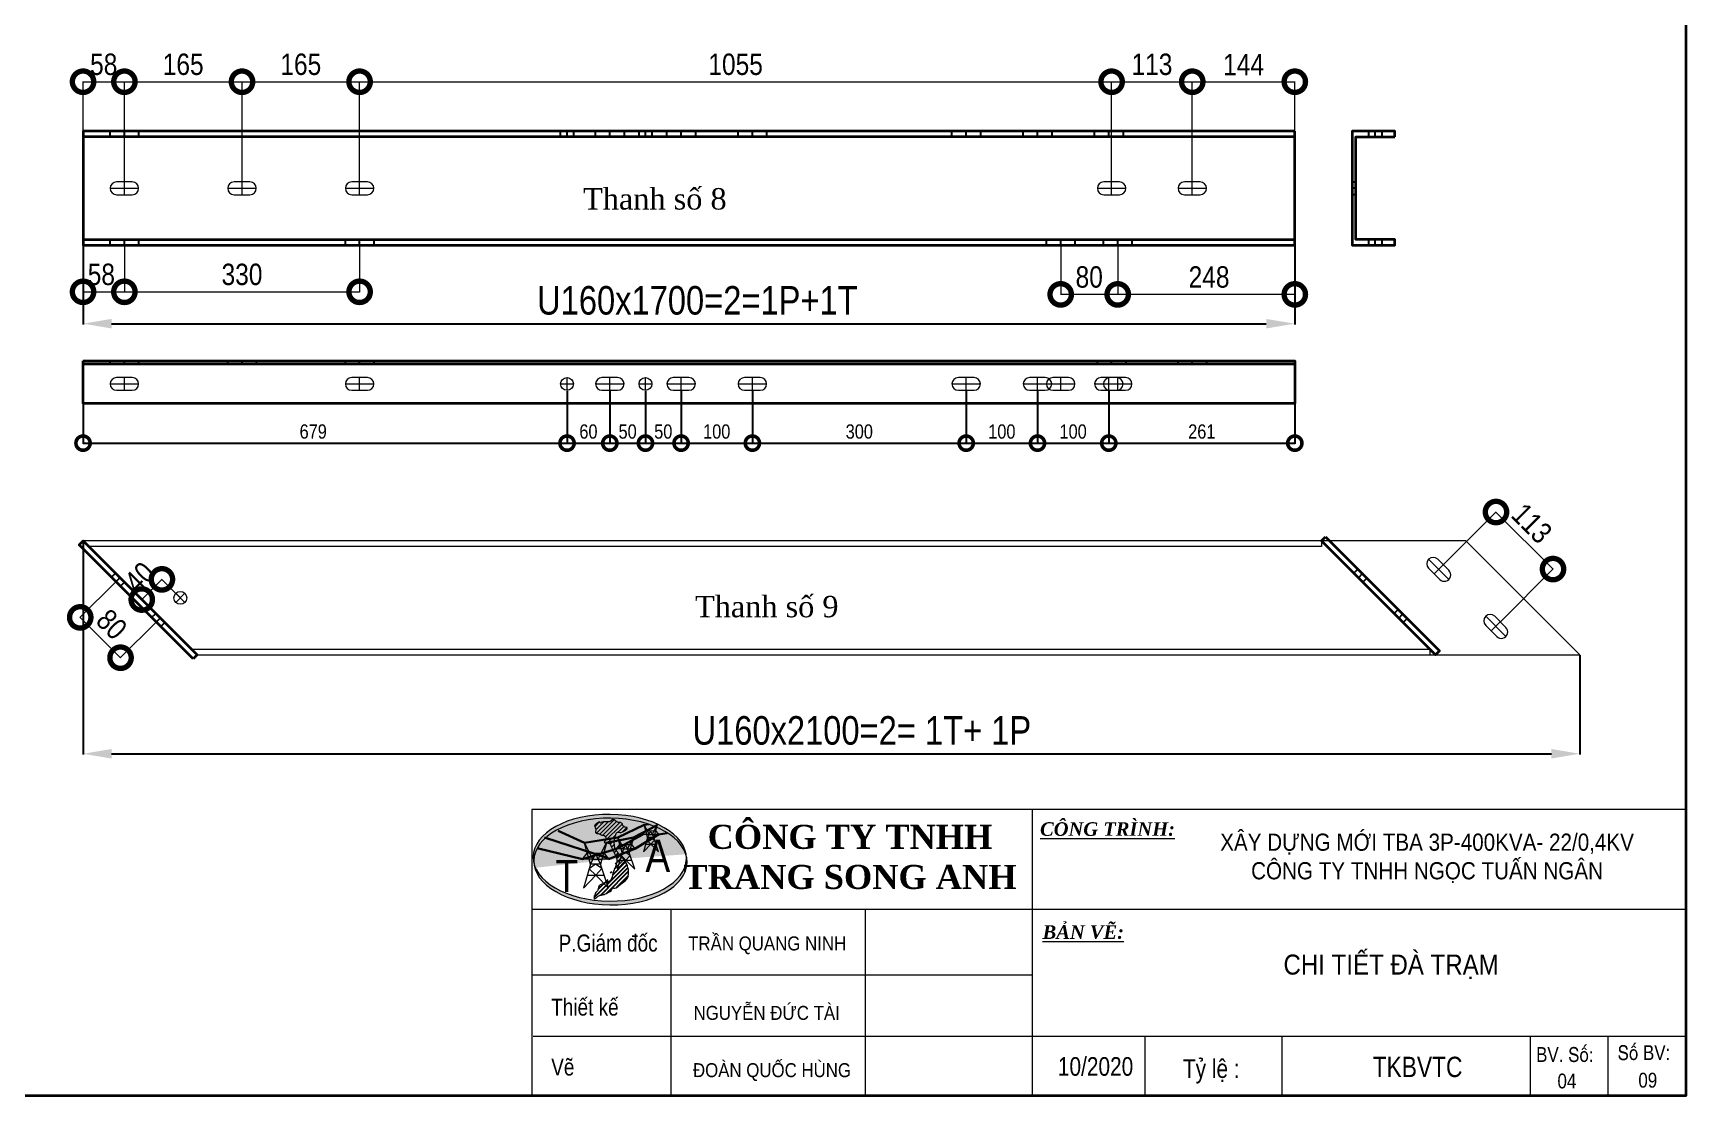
# Model space of a CAD drawing. Header units: millimetres. Extents: x -23083795 to 376618, y 113268 to 3804440.
# Drawn here: x 254647 to 266705, y 113268 to 121019 of the extents above; entities that cross this region are included whole.
import ezdxf
from ezdxf.enums import TextEntityAlignment as Align

# ---------------------------------------------------------------- set-up
doc = ezdxf.new("R2010")
doc.units = ezdxf.units.MM
doc.header["$LTSCALE"] = 6
for name, color, linetype, lineweight in [('Duongcoban', 4, 'Continuous', 30), ('HTDLXDM', 220, 'Continuous', 30), ('Khung', 7, 'Continuous', 20), ('Khung ten', 7, 'Continuous', 20), ('LAYER1', 7, 'Continuous', 35), ('netlonkhungten', 32, 'Continuous', 35), ('Text', 7, 'Continuous', 13)]:
    doc.layers.add(name, color=color, linetype=linetype, lineweight=lineweight)
doc.styles.add('ktenBCKT_6o$0$VN', font='arial.ttf')
doc.styles.get("Standard").update_dxf_attribs({"font": 'VHELVCN_1.TTF', "height": 60})
doc.styles.add('Time new romen', font='times.ttf')
doc.styles.add('VN', font='VHELVEN_0.TTF')
doc.styles.add('Vni-helvecondense', font='VHELVCN_1.TTF')
doc.styles.add('VNI-Time', font='VTIMESN_1.TTF', dxfattribs={"width": 0.9})
pattern_1 = [(45, (-324128.097, 53583.68), (-15.03910434, 15.03910434), [])]

# ---------------------------------------------------------------- blocks, each defined once
blk = doc.blocks.new('lo fi 18- 8ly- mau xanh- HCD')
at = {"layer": 'LAYER1', "color": 1, "linetype": 'Continuous', "lineweight": 25, "ltscale": 5}
blk.add_line((0, 0), (0, 8), dxfattribs=at)
at = {"layer": 'LAYER1', "color": 3, "linetype": 'Continuous', "lineweight": 25, "ltscale": 5}
blk.add_lwpolyline([(-9, 8), (9, 8), (9, 0), (-9, 0)], close=True, dxfattribs=at)
blk = doc.blocks.new('Ovan 18x40')
at = {"layer": 'LAYER1', "color": 1, "linetype": 'Continuous', "lineweight": 9}
for p, q in [((-20, 0), (20, 0)), ((0, -9), (0, 9))]:
    blk.add_line(p, q, dxfattribs=at)
at = {"layer": 'LAYER1', "color": 7, "linetype": 'Continuous', "lineweight": 20}
blk.add_lwpolyline([(11, 9), (-11, 9, 1), (-11, -9), (11, -9, 1)], format="xyb", close=True, dxfattribs=at)
blk = doc.blocks.new('lo fi 18- HCB')
at = {"layer": 'LAYER1', "color": 1, "linetype": 'Continuous', "lineweight": 20}
for p, q in [((-9, 0), (9, 0)), ((0, -9), (0, 9))]:
    blk.add_line(p, q, dxfattribs=at)
at = {"layer": 'LAYER1', "color": 7, "linetype": 'Continuous', "lineweight": 20, "ltscale": 5}
blk.add_circle((0, 0), 9, dxfattribs=at)
blk = doc.blocks.new('lo fi 18- 8ly- HCD')
at = {"layer": 'LAYER1', "color": 1, "linetype": 'Continuous', "lineweight": 25, "ltscale": 5}
blk.add_line((0, 0), (0, 8), dxfattribs=at)
at = {"layer": 'LAYER1', "color": 7, "linetype": 'Continuous', "lineweight": 25, "ltscale": 5}
blk.add_lwpolyline([(-9, 8), (9, 8), (9, 0), (-9, 0)], close=True, dxfattribs=at)
blk = doc.blocks.new('lo fi 18- 5ly- HCD')
at = {"layer": 'LAYER1', "color": 1, "linetype": 'Continuous', "lineweight": 25, "ltscale": 5}
blk.add_line((0, 0), (0, 5), dxfattribs=at)
at = {"layer": 'LAYER1', "color": 7, "linetype": 'Continuous', "lineweight": 25, "ltscale": 5}
blk.add_lwpolyline([(-9, 5), (9, 5), (9, 0), (-9, 0)], close=True, dxfattribs=at)
blk = doc.blocks.new('ovan 18x40- 8ly mau xanh- HCD')
at = {"layer": 'LAYER1', "color": 1, "linetype": 'Continuous', "lineweight": 25, "ltscale": 5}
blk.add_line((0, 0), (0, 8), dxfattribs=at)
at = {"layer": 'LAYER1', "color": 3, "linetype": 'Continuous', "lineweight": 25, "ltscale": 5}
blk.add_lwpolyline([(-20, 8), (20, 8), (20, 0), (-20, 0)], close=True, dxfattribs=at)
blk = doc.blocks.new('ovan 18x40- 8ly- HCD')
at = {"layer": 'LAYER1', "color": 1, "linetype": 'Continuous', "lineweight": 25, "ltscale": 5}
blk.add_line((0, 0), (0, 8), dxfattribs=at)
at = {"layer": 'LAYER1', "color": 7, "linetype": 'Continuous', "lineweight": 25, "ltscale": 5}
blk.add_lwpolyline([(-20, 8), (20, 8), (20, 0), (-20, 0)], close=True, dxfattribs=at)
blk = doc.blocks.new('ovan 18x40- 5ly- HCD')
at = {"layer": 'LAYER1', "color": 1, "linetype": 'Continuous', "lineweight": 25, "ltscale": 5}
blk.add_line((0, 0), (0, 5), dxfattribs=at)
at = {"layer": 'LAYER1', "color": 7, "linetype": 'Continuous', "lineweight": 25, "ltscale": 5}
blk.add_lwpolyline([(-20, 5), (20, 5), (20, 0), (-20, 0)], close=True, dxfattribs=at)
blk = doc.blocks.new('ovan 18x40- 8ly mau xanh- HCB')
at = {"layer": 'LAYER1', "color": 1, "linetype": 'Continuous', "lineweight": 9}
for p, q in [((-20, 0), (20, 0)), ((0, -9), (0, 9))]:
    blk.add_line(p, q, dxfattribs=at)
at = {"layer": 'LAYER1', "color": 3, "linetype": 'Continuous', "lineweight": 20}
blk.add_lwpolyline([(11, 9), (-11, 9, 1), (-11, -9), (11, -9, 1)], format="xyb", close=True, dxfattribs=at)
blk = doc.blocks.new('_DotSmall')
at = {"color": 0, "linetype": 'ByBlock', "const_width": 0.5}
blk.add_lwpolyline([(-0.0625, 0, 1), (0.0625, 0, 1)], format="xyb", close=True, dxfattribs=at)
blk = doc.blocks.new('COTLOGO')
at = {"layer": 'Khung'}
for p, q in [((31209, 146956.8), (31216.6, 146966)), ((31212.1, 146981.8), (31220.3, 146966)), ((31216.6, 146966), (31212.1, 146981.8)), ((31220.3, 146966), (31216.6, 146966)), ((31219.3, 146956.8), (31216.6, 146966)), ((31220.3, 146966), (31238.6, 146966.4)), ((31220.3, 146966), (31225, 146956.8)), ((31229.3, 146966.2), (31221.5, 146949)), ((31237.1, 146949), (31229.3, 146966.2)), ((31233.6, 146956.8), (31238.4, 146966.1)), ((31238.4, 146966.1), (31246.5, 146981.8)), ((31238.6, 146966.4), (31242.1, 146966.5)), ((31242.1, 146966.5), (31239.3, 146956.8)), ((31246.5, 146981.8), (31242.1, 146966.5)), ((31246.5, 146981.8), (31242.1, 146966.5)), ((31242.1, 146966.5), (31249.6, 146956.8)), ((31219.3, 146956.8), (31209, 146956.8)), ((31221.5, 146949), (31210.6, 146911.5)), ((31225, 146956.8), (31219.3, 146956.8)), ((31221.5, 146949), (31219.3, 146956.8)), ((31229.3, 146949), (31219.3, 146941.7)), ((31219.3, 146941.7), (31229.7, 146931.8)), ((31237.1, 146949), (31221.5, 146949)), ((31225, 146956.8), (31233.6, 146956.8)), ((31239.4, 146942.1), (31229.3, 146949)), ((31229.7, 146931.8), (31239.4, 146942.1)), ((31233.6, 146956.8), (31239.3, 146956.8)), ((31239.3, 146956.8), (31237.1, 146949)), ((31249.6, 146911.5), (31237.1, 146949)), ((31249.6, 146956.8), (31239.3, 146956.8)), ((31210.6, 146911.5), (31229.7, 146931.8)), ((31216.5, 146931.8), (31242.8, 146931.8)), ((31229.7, 146931.8), (31249.6, 146911.5))]:
    blk.add_line(p, q, dxfattribs=at)
blk.add_lwpolyline([(31237.1, 146949), (31229.3, 146966.2), (31221.5, 146949)], dxfattribs=at)

msp = doc.modelspace()

# ---------------------------------------------------------------- hatches: boundary and pattern name
h = msp.add_hatch()
h.set_pattern_fill('ANSI31', color=256, scale=170.148043, style=0)
h.set_pattern_definition(pattern_1)
edge = h.paths.add_edge_path()
edge.add_spline(control_points=[(258898.8379, 115016.30778), (258899.57757, 115014.52656), (258908.75074, 114990.18907), (258901.4982, 114943.02426), (258870.50845, 114894.16735), (258871.89296, 114841.81949), (258830.61004, 114823.10141), (258802.40345, 114815.23474), (258768.6229, 114801.1974), (258773.89913, 114765.503), (258747.83803, 114751.71375), (258746.16761, 114734.39791), (258738.97591, 114727.92865), (258742.04735, 114718.7449), (258736.26482, 114702.15881), (258755.31694, 114712.46825), (258764.97903, 114721.72627), (258779.959, 114732.17571), (258793.74983, 114732.67852), (258806.67973, 114736.4122), (258822.53713, 114739.84348), (258841.10281, 114755.15296), (258872.05306, 114757.87724), (258869.06906, 114786.69739), (258892.25899, 114780.14016), (258917.31254, 114795.12356), (258947.20014, 114824.76735), (258993.46261, 114854.31217), (258993.06006, 114917.92892), (258976.71692, 114964.19598), (258953.12494, 115000.2135), (258935.53267, 115017.19403), (258926.26317, 115027.00934)], knot_values=[325.2065401229, 325.2065401229, 325.2065401229, 325.2065401229, 329.3844731738, 381.6250710517, 416.9810768634, 456.3326094966, 477.659535536, 506.1850717693, 524.358493758, 546.7861121352, 569.0085848396, 577.6012925026, 582.5990451646, 587.2551023114, 598.191610277, 604.0603111456, 621.9080645466, 633.0664320861, 640.7890581099, 651.1470585155, 662.1706276019, 674.9075483351, 703.4941224785, 712.4215163118, 718.2547650629, 745.3790726193, 772.3795870547, 810.7015532213, 854.8148979211, 894.0482779137, 917.4558884682, 946.5418220516, 946.5418220516, 946.5418220516, 946.5418220516], degree=3, periodic=0)
edge.add_line((258965.0781, 114981.38163), (258907.91222, 114920.81306))
edge.add_line((258907.91222, 114920.81306), (258935.94775, 115016.93488))
edge.add_spline(control_points=[(258898.8379, 115016.30778), (258899.57757, 115014.52656), (258908.75074, 114990.18907), (258901.4982, 114943.02426), (258870.50845, 114894.16735), (258871.89296, 114841.81949), (258830.61004, 114823.10141), (258802.40345, 114815.23474), (258768.6229, 114801.1974), (258773.89913, 114765.503), (258747.83803, 114751.71375), (258746.16761, 114734.39791), (258738.97591, 114727.92865), (258742.04735, 114718.7449), (258736.26482, 114702.15881), (258755.31694, 114712.46825), (258764.97903, 114721.72627), (258779.959, 114732.17571), (258793.74983, 114732.67852), (258806.67973, 114736.4122), (258822.53713, 114739.84348), (258841.10281, 114755.15296), (258872.05306, 114757.87724), (258869.06906, 114786.69739), (258892.25899, 114780.14016), (258917.31254, 114795.12356), (258947.20014, 114824.76735), (258993.46261, 114854.31217), (258993.06006, 114917.92892), (258976.71692, 114964.19598), (258953.12494, 115000.2135), (258935.53267, 115017.19403), (258926.26317, 115027.00934)], knot_values=[325.2065401229, 325.2065401229, 325.2065401229, 325.2065401229, 329.3844731738, 381.6250710517, 416.9810768634, 456.3326094966, 477.659535536, 506.1850717693, 524.358493758, 546.7861121352, 569.0085848396, 577.6012925026, 582.5990451646, 587.2551023114, 598.191610277, 604.0603111456, 621.9080645466, 633.0664320861, 640.7890581099, 651.1470585155, 662.1706276019, 674.9075483351, 703.4941224785, 712.4215163118, 718.2547650629, 745.3790726193, 772.3795870547, 810.7015532213, 854.8148979211, 894.0482779137, 917.4558884682, 946.5418220516, 946.5418220516, 946.5418220516, 946.5418220516], degree=3, periodic=0)
edge.add_line((258926.26317, 115027.00934), (258898.8379, 115016.30778))
edge.add_spline(control_points=[(258898.8379, 115016.30778), (258899.57757, 115014.52656), (258908.75074, 114990.18907), (258901.4982, 114943.02426), (258870.50845, 114894.16735), (258871.89296, 114841.81949), (258830.61004, 114823.10141), (258802.40345, 114815.23474), (258768.6229, 114801.1974), (258773.89913, 114765.503), (258747.83803, 114751.71375), (258746.16761, 114734.39791), (258738.97591, 114727.92865), (258742.04735, 114718.7449), (258736.26482, 114702.15881), (258755.31694, 114712.46825), (258764.97903, 114721.72627), (258779.959, 114732.17571), (258793.74983, 114732.67852), (258806.67973, 114736.4122), (258822.53713, 114739.84348), (258841.10281, 114755.15296), (258872.05306, 114757.87724), (258869.06906, 114786.69739), (258892.25899, 114780.14016), (258917.31254, 114795.12356), (258947.20014, 114824.76735), (258993.46261, 114854.31217), (258993.06006, 114917.92892), (258976.71692, 114964.19598), (258953.12494, 115000.2135), (258935.53267, 115017.19403), (258926.26317, 115027.00934)], knot_values=[325.2065401229, 325.2065401229, 325.2065401229, 325.2065401229, 329.3844731738, 381.6250710517, 416.9810768634, 456.3326094966, 477.659535536, 506.1850717693, 524.358493758, 546.7861121352, 569.0085848396, 577.6012925026, 582.5990451646, 587.2551023114, 598.191610277, 604.0603111456, 621.9080645466, 633.0664320861, 640.7890581099, 651.1470585155, 662.1706276019, 674.9075483351, 703.4941224785, 712.4215163118, 718.2547650629, 745.3790726193, 772.3795870547, 810.7015532213, 854.8148979211, 894.0482779137, 917.4558884682, 946.5418220516, 946.5418220516, 946.5418220516, 946.5418220516], degree=3, periodic=0)
edge.add_line((258830.90412, 114824.11273), (258844.91762, 114782.07223))
edge.add_line((258844.91762, 114782.07223), (258810.48553, 114817.23371))
at = {"layer": 'Duongcoban'}
h = msp.add_hatch(color=2, dxfattribs=at)
edge = h.paths.add_edge_path()
edge.add_ellipse((258853.80174, 115004.91117), major_axis=(-559.21417, 6.06992), ratio=0.5655754413, start_angle=183.233374708, end_angle=368.269123217)
edge.add_line((258298.22928, 114985.01102), (258299.24589, 114985.36215))
edge.add_ellipse((258858.4253, 114977.20877), major_axis=(-559.21417, 6.06992), ratio=0.5655754413, start_angle=235.144016234, end_angle=359.622540799, ccw=False)
edge.add_line((259180.84203, 115233.27449), (259198.85787, 115242.70227))
edge.add_line((259198.85787, 115242.70227), (259200.59501, 115246.062))
edge.add_line((259200.59501, 115246.062), (259195.21601, 115227.23552))
edge.add_ellipse((258858.4253, 114977.20877), major_axis=(-559.21417, 6.06992), ratio=0.5655754413, start_angle=188.269123217, end_angle=233.320823776, ccw=False)
at = {"layer": 'Khung ten'}
h = msp.add_hatch(color=256, dxfattribs=at)
edge = h.paths.add_edge_path()
edge.add_ellipse((258853.80174, 115004.91117), major_axis=(-559.21417, 6.06992), ratio=0.5655754413, start_angle=-176.766625292, end_angle=8.269123217)
edge.add_ellipse((258858.4253, 114977.20877), major_axis=(-559.21417, 6.06992), ratio=0.5655754413, start_angle=-171.730876783, end_angle=3.233374708, ccw=False)
h = msp.add_hatch(color=256, dxfattribs=at)
edge = h.paths.add_edge_path()
edge.add_ellipse((258858.4253, 114977.20877), major_axis=(-559.21417, 6.06992), ratio=0.5655754413, start_angle=188.269123217, end_angle=359.622540799, ccw=False)
edge.add_ellipse((258853.80174, 115004.91117), major_axis=(-559.21417, 6.06992), ratio=0.5655754413, start_angle=183.233374708, end_angle=368.269123217)
edge.add_line((258298.22928, 114985.01102), (258299.24589, 114985.36215))
h = msp.add_hatch(color=256, dxfattribs=at)
edge = h.paths.add_edge_path()
edge.add_ellipse((258853.80174, 115004.91117), major_axis=(-559.21417, 6.06992), ratio=0.5655754413, start_angle=-176.766625292, end_angle=8.269123217)
edge.add_ellipse((258858.4253, 114977.20877), major_axis=(-559.21417, 6.06992), ratio=0.5655754413, start_angle=-171.730876783, end_angle=3.233374708, ccw=False)
at = {"layer": 'Text'}
h = msp.add_hatch(color=256, dxfattribs=at)
h.set_gradient(color1=(0, 0, 255), one_color=1, tint=1)
edge = h.paths.add_edge_path()
edge.add_ellipse((258853.80174, 115004.91117), major_axis=(-559.21417, 6.06992), ratio=0.5655754413, start_angle=183.233374708, end_angle=368.269123217)
edge.add_line((258298.22928, 114985.01102), (258299.24589, 114985.36215))
edge.add_ellipse((258858.4253, 114977.20877), major_axis=(-559.21417, 6.06992), ratio=0.5655754413, start_angle=235.144016234, end_angle=359.622540799, ccw=False)
edge.add_line((259180.84203, 115233.27449), (259198.85787, 115242.70227))
edge.add_line((259198.85787, 115242.70227), (259200.59501, 115246.062))
edge.add_line((259200.59501, 115246.062), (259195.21601, 115227.23552))
edge.add_ellipse((258858.4253, 114977.20877), major_axis=(-559.21417, 6.06992), ratio=0.5655754413, start_angle=188.269123217, end_angle=233.320823776, ccw=False)
edge = h.paths.add_edge_path()
edge.add_ellipse((258858.4253, 114977.20877), major_axis=(-559.21417, 6.06992), ratio=0.5655754413, start_angle=3.233374709, end_angle=188.269123217)
edge.add_ellipse((258853.80174, 115004.91117), major_axis=(-559.21417, 6.06992), ratio=0.5655754413, start_angle=8.269123217, end_angle=183.233374708, ccw=False)
h = msp.add_hatch(dxfattribs=at)
h.set_pattern_fill('ANSI31', color=256, scale=170.148043, style=0)
h.set_pattern_definition(pattern_1)
edge = h.paths.add_edge_path()
edge.add_spline(control_points=[(258815.10947, 115266.16499), (258820.00038, 115266.64905), (258836.54918, 115268.2869), (258861.36538, 115265.40044), (258875.69904, 115293.07246), (258895.18433, 115273.12144), (258913.91598, 115260.16829), (258943.23794, 115266.09662), (258947.36566, 115237.86524), (258962.81379, 115227.09488), (259000.89669, 115225.57274), (258942.63872, 115179.78248), (258903.98471, 115196.99556), (258888.52262, 115143.27587), (258880.91133, 115098.12264), (258903.57752, 115053.34643), (258925.69837, 115026.35807), (258951.83541, 115002.1822), (258976.71692, 114964.19598), (258993.06006, 114917.92892), (258993.46261, 114854.31217), (258947.20014, 114824.76735), (258917.31254, 114795.12356), (258892.25899, 114780.14016), (258869.06906, 114786.69739), (258872.05306, 114757.87724), (258841.10281, 114755.15296), (258822.53713, 114739.84348), (258806.67973, 114736.4122), (258793.74983, 114732.67852), (258779.959, 114732.17571), (258764.97903, 114721.72627), (258755.31694, 114712.46825), (258736.26482, 114702.15881), (258742.04735, 114718.7449), (258738.97591, 114727.92865), (258746.16761, 114734.39791), (258747.83803, 114751.71375), (258773.89913, 114765.503), (258768.6229, 114801.1974), (258802.40345, 114815.23474), (258830.61004, 114823.10141), (258871.89296, 114841.81949), (258870.50845, 114894.16735), (258901.4982, 114943.02426), (258910.92026, 115004.29791), (258879.2463, 115048.52605), (258866.3683, 115082.09657), (258854.8424, 115118.34902), (258800.81272, 115109.10521), (258826.31383, 115134.41604), (258826.10038, 115152.94764), (258816.52544, 115169.07117), (258796.41663, 115168.36808), (258780.35988, 115181.40626), (258742.42885, 115182.4428), (258759.73612, 115213.69275), (258735.66469, 115234.14641), (258752.54236, 115252.70644), (258764.63801, 115256.87126), (258771.16308, 115266.162), (258782.55953, 115268.06066), (258785.13073, 115254.74892), (258792.05429, 115264.58917), (258802.08022, 115265.90349), (258810.4553, 115266.07158), (258815.10947, 115266.16499)], knot_values=[0, 0, 0, 0, 10.7735665845, 36.4532534733, 45.4679442593, 66.3045279719, 75.3944756711, 97.7216199934, 113.4382851597, 125.6911224312, 137.561709047, 178.2417659291, 199.701129756, 215.4548631019, 279.0507724077, 301.4044117601, 320.192794705, 354.2924737063, 377.7000842608, 416.9334642534, 461.0468089532, 499.3687751198, 526.3692895552, 553.4935971116, 559.3268458626, 568.254239696, 596.8408138394, 609.5777345726, 620.601303659, 630.9593040646, 638.6819300884, 649.8402976279, 667.6880510289, 673.5567518975, 684.4932598631, 689.1493170099, 694.1470696719, 702.7397773349, 724.9622500393, 747.3898684165, 765.5632904052, 794.0888266385, 815.4157526779, 854.7672853111, 890.1232911228, 942.3638890007, 973.9951801077, 1003.1788865432, 1022.1051133158, 1049.2720402717, 1062.8327235385, 1076.0292904817, 1089.8338192272, 1096.0900800592, 1116.7058842414, 1137.4361290827, 1150.6731388105, 1174.7028723421, 1185.0988354929, 1197.2627979239, 1201.6706222426, 1209.4680776792, 1215.0854598908, 1219.5329080381, 1227.4927713461, 1237.4490430488, 1237.4490430488, 1237.4490430488, 1237.4490430488], degree=3, periodic=0)

# ---------------------------------------------------------------- linework, layer by layer
at = {"color": 1, "linetype": 'Continuous', "lineweight": 9}
for p, q in [((255011.20511, 120304.14164), (255011.20511, 120666.41208)), ((255011.20511, 120663.81208), (255312.80511, 120663.81208)), ((255312.80511, 119934.94164), (255312.80511, 120666.41208)), ((255312.80511, 119934.94164), (255312.80511, 120666.41208)), ((255312.80511, 120663.81208), (256170.80511, 120663.81208)), ((256170.80511, 119934.94164), (256170.80511, 120666.41208)), ((256170.80511, 119934.94164), (256170.80511, 120666.41208)), ((256170.80511, 120663.81208), (257028.80511, 120663.81208)), ((257028.80511, 119934.94164), (257028.80511, 120666.41208)), ((257028.80511, 119934.94164), (257028.80511, 120666.41208)), ((257028.80511, 120663.81208), (262514.80511, 120663.81208)), ((262514.80511, 119934.94164), (262514.80511, 120666.41208)), ((262514.80511, 119934.94164), (262514.80511, 120666.41208)), ((262514.80511, 120663.81208), (263103.11795, 120663.81208)), ((263103.11795, 119934.94164), (263103.11795, 120666.41208)), ((263103.11795, 119934.94164), (263103.11795, 120666.41208)), ((263103.11795, 120663.81208), (263851.20511, 120663.81208)), ((263851.20511, 120304.14164), (263851.20511, 120666.41208)), ((255011.20511, 119469.54164), (255011.20511, 119129.2223)), ((255312.80511, 119469.54164), (255312.80511, 119129.2223)), ((255312.80511, 119469.54164), (255312.80511, 119129.2223)), ((257028.80511, 119469.54164), (257028.80511, 119129.2223)), ((262143.36153, 119469.54164), (262143.36153, 119110.4562)), ((262559.36153, 119469.54164), (262559.36153, 119110.4562)), ((262559.36153, 119469.54164), (262559.36153, 119110.4562)), ((263851.20511, 119469.54164), (263851.20511, 119110.4562)), ((255011.20511, 119131.8223), (255312.80511, 119131.8223)), ((255312.80511, 119131.8223), (257028.80511, 119131.8223)), ((262559.36153, 119113.0562), (262143.36153, 119113.0562)), ((263851.20511, 119113.0562), (262559.36153, 119113.0562)), ((264935.14421, 117142.21827), (265320.72162, 117527.79569)), ((265318.88315, 117525.95722), (265734.88315, 117109.95722)), ((265351.14421, 116726.21827), (265736.72162, 117111.79569)), ((255249.79202, 117016.94977), (254988.70078, 116755.85853)), ((255586.58278, 117034.98519), (255439.50457, 116887.90698)), ((255720.44229, 116901.12568), (255584.7443, 117036.82366)), ((255573.36408, 116754.04747), (255437.66609, 116889.74545)), ((254990.53926, 116757.69701), (255284.69568, 116463.54059)), ((255543.94844, 116722.79335), (255282.8572, 116461.70211))]:
    msp.add_line(p, q, dxfattribs=at)
at = {"color": 1, "linetype": 'Continuous', "lineweight": 25}
for p, q in [((258542.00511, 118410.83295), (258542.00511, 118023.11703)), ((258542.00511, 118410.83295), (258542.00511, 118023.11703)), ((258854.00511, 118410.83295), (258854.00511, 118023.11703)), ((258854.00511, 118410.83295), (258854.00511, 118023.11703)), ((259114.00511, 118410.83295), (259114.00511, 118023.11703)), ((259114.00511, 118410.83295), (259114.00511, 118023.11703)), ((259374.00511, 118410.83295), (259374.00511, 118023.11703)), ((259374.00511, 118410.83295), (259374.00511, 118023.11703)), ((259894.00511, 118410.83295), (259894.00511, 118023.11703)), ((259894.00511, 118410.83295), (259894.00511, 118023.11703)), ((261454.00511, 118410.83295), (261454.00511, 118023.11703)), ((261454.00511, 118410.83295), (261454.00511, 118023.11703)), ((261974.00511, 118410.83295), (261974.00511, 118023.11703)), ((261974.00511, 118410.83295), (261974.00511, 118023.11703)), ((262494.00511, 118410.83295), (262494.00511, 118023.11703)), ((262494.00511, 118410.83295), (262494.00511, 118023.11703)), ((255011.20511, 118314.63295), (255011.20511, 118023.11703)), ((263851.20511, 118314.63295), (263851.20511, 118023.11703)), ((255011.20511, 118028.31703), (258542.00511, 118028.31703)), ((258542.00511, 118028.31703), (258854.00511, 118028.31703)), ((258854.00511, 118028.31703), (259114.00511, 118028.31703)), ((259114.00511, 118028.31703), (259374.00511, 118028.31703)), ((259374.00511, 118028.31703), (259894.00511, 118028.31703)), ((259894.00511, 118028.31703), (261454.00511, 118028.31703)), ((261454.00511, 118028.31703), (261974.00511, 118028.31703)), ((261974.00511, 118028.31703), (262494.00511, 118028.31703)), ((262494.00511, 118028.31703), (263851.20511, 118028.31703))]:
    msp.add_line(p, q, dxfattribs=at)
at = {"color": 7}
msp.add_line((259104.7835, 115245.63533), (259140.37734, 115249.37711), dxfattribs=at)
at = {"color": 7, "linetype": 'Continuous', "lineweight": 20}
msp.add_lwpolyline([(255011.20511, 117316.20644), (255843.20511, 116484.20644), (265931.20511, 116484.20644), (265099.20511, 117316.20644), (255011.20511, 117316.20644), (255843.20511, 116484.20644)], dxfattribs=at)
at = {"color": 201, "linetype": 'Continuous', "lineweight": 20}
for points in [[(264045.98824, 117316.20644), (264045.98824, 117274.60644), (255052.80511, 117274.60644)], [(255801.60511, 116525.80644), (264836.38824, 116525.80644), (264836.38824, 116484.20644)]]:
    msp.add_lwpolyline(points, dxfattribs=at)
at = {"layer": 'Duongcoban', "color": 2}
for p, q in [((258668.17421, 115112.70452), (258477.91437, 115202.42391)), ((258902.76613, 115070.04985), (259094.73245, 115175.48697)), ((258913.05832, 115152.38739), (259103.55433, 115246.062)), ((259026.27244, 115152.38739), (259198.85787, 115242.70227)), ((259036.56463, 115070.04985), (259209.41689, 115175.48697)), ((259209.41689, 115175.48697), (259272.50374, 115184.95765)), ((258653.7769, 114995.26766), (258323.67988, 115075.63425)), ((258842.57939, 115001.87319), (258378.76903, 115152.4863)), ((258653.7769, 114995.26766), (258902.76613, 115070.04985)), ((258668.48003, 115112.89272), (258913.05832, 115152.38739)), ((258830.21449, 115112.89272), (259026.27244, 115152.38739)), ((258844.91762, 114995.26766), (259036.56463, 115070.04985))]:
    msp.add_line(p, q, dxfattribs=at)
at = {"layer": 'Khung'}
for points in [[(266704.54895, 113268.16236), (266704.54895, 115356.33637), (258285.05866, 115356.33637), (258285.05866, 113268.16236)], [(261935.23135, 115356.33637), (261935.23135, 113268.16236)], [(258285.05866, 114630.45593), (266704.54895, 114630.45593)], [(259301.72844, 113268.16236), (259301.72844, 114630.45593)], [(260718.64324, 113268.16236), (260718.64324, 114630.45593)], [(258285.05866, 114151.62469), (261935.23135, 114151.62469)], [(258295.62009, 113704.87752), (266704.54895, 113704.87752)], [(262756.46903, 113704.87752), (262756.46903, 113268.16236)], [(263757.13641, 113704.87752), (263757.13641, 113268.16236)], [(265568.45277, 113704.87752), (265568.45277, 113268.16236)], [(266135.34046, 113704.87752), (266135.34046, 113268.16236)], [(258285.05866, 113268.16236), (266704.54895, 113268.16236)]]:
    msp.add_lwpolyline(points, dxfattribs=at)
at = {"layer": 'LAYER1', "color": 201, "linetype": 'Continuous'}
for p, q in [((263851.20511, 120261.24164), (255011.20511, 120261.24164)), ((255011.20511, 119512.44164), (263851.20511, 119512.44164)), ((263851.20511, 118603.23295), (255011.20511, 118603.23295))]:
    msp.add_line(p, q, dxfattribs=at)
at = {"layer": 'LAYER1', "color": 1, "linetype": 'Continuous', "lineweight": 25}
for p, q in [((255011.20511, 119468.24164), (255011.20511, 118894.29463)), ((263851.20511, 119468.24164), (263851.20511, 118894.29463)), ((255219.20511, 118899.49463), (263643.20511, 118899.49463)), ((255011.20511, 117313.60644), (255011.20511, 115758.09661)), ((265931.20511, 116481.60644), (265931.20511, 115758.09661)), ((255219.20511, 115763.29661), (265723.20511, 115763.29661))]:
    msp.add_line(p, q, dxfattribs=at)
at = {"layer": 'LAYER1', "color": 110, "linetype": 'Continuous'}
for points in [[(263851.20511, 120302.84164), (255011.20511, 120302.84164), (255011.20511, 119470.84164), (263851.20511, 119470.84164)], [(255011.20511, 118629.23295), (263851.20511, 118629.23295), (263851.20511, 118317.23295), (255011.20511, 118317.23295)]]:
    msp.add_lwpolyline(points, close=True, dxfattribs=at)
msp.add_lwpolyline([(264581.50118, 120261.24164), (264581.50118, 120302.84164), (264269.50118, 120302.84164), (264269.50118, 119470.84164), (264581.50118, 119470.84164), (264581.50118, 119512.44164), (264295.50118, 119512.44164), (264295.50118, 120261.24164), (264581.50118, 120261.24164)], dxfattribs=at)
at = {"layer": 'LAYER1', "color": 3, "linetype": 'Continuous'}
msp.add_lwpolyline([(264075.40389, 117345.62208), (264907.40389, 116513.62208), (264877.98824, 116484.20644), (264045.98824, 117316.20644)], close=True, dxfattribs=at)
at = {"layer": 'LAYER1', "color": 4, "linetype": 'Continuous'}
msp.add_lwpolyline([(255813.78947, 116454.7908), (254981.78947, 117286.7908), (255011.20511, 117316.20644), (255843.20511, 116484.20644)], close=True, dxfattribs=at)
at = {"layer": 'LAYER1', "color": 1, "linetype": 'Continuous'}
for points in [[(255219.20511, 118934.1613), (255219.20511, 118864.82796), (255011.20511, 118899.49463)], [(263643.20511, 118934.1613), (263643.20511, 118864.82796), (263851.20511, 118899.49463)], [(255219.20511, 115797.96328), (255219.20511, 115728.62995), (255011.20511, 115763.29661)], [(265723.20511, 115797.96328), (265723.20511, 115728.62995), (265931.20511, 115763.29661)]]:
    msp.add_solid(points, dxfattribs=at)
at = {"layer": 'netlonkhungten'}
msp.add_lwpolyline([(246092.01776, 128199.67886), (266704.54895, 128199.67886), (266704.54895, 113268.16236), (246092.01776, 113268.16236)], close=True, dxfattribs=at)
at = {"layer": 'Text', "extrusion": (0, 0, -1)}
for centre in [(258853.80174, 115004.91117), (258858.4253, 114977.20877)]:
    msp.add_ellipse(centre, major_axis=(-559.21417, 6.06992), ratio=0.5655754413, dxfattribs=at)
at = {"layer": 'Text'}
msp.add_open_spline([(258815.10947, 115266.16499), (258820.00038, 115266.64905), (258836.54918, 115268.2869), (258861.36538, 115265.40044), (258875.69904, 115293.07246), (258895.18433, 115273.12144), (258913.91598, 115260.16829), (258943.23794, 115266.09662), (258947.36566, 115237.86524), (258962.81379, 115227.09488), (259000.89669, 115225.57274), (258942.63872, 115179.78248), (258903.98471, 115196.99556), (258888.52262, 115143.27587), (258880.91133, 115098.12264), (258903.57752, 115053.34643), (258925.69837, 115026.35807), (258951.83541, 115002.1822), (258976.71692, 114964.19598), (258993.06006, 114917.92892), (258993.46261, 114854.31217), (258947.20014, 114824.76735), (258917.31254, 114795.12356), (258892.25899, 114780.14016), (258869.06906, 114786.69739), (258872.05306, 114757.87724), (258841.10281, 114755.15296), (258822.53713, 114739.84348), (258806.67973, 114736.4122), (258793.74983, 114732.67852), (258779.959, 114732.17571), (258764.97903, 114721.72627), (258755.31694, 114712.46825), (258736.26482, 114702.15881), (258742.04735, 114718.7449), (258738.97591, 114727.92865), (258746.16761, 114734.39791), (258747.83803, 114751.71375), (258773.89913, 114765.503), (258768.6229, 114801.1974), (258802.40345, 114815.23474), (258830.61004, 114823.10141), (258871.89296, 114841.81949), (258870.50845, 114894.16735), (258901.4982, 114943.02426), (258910.92026, 115004.29791), (258879.2463, 115048.52605), (258866.3683, 115082.09657), (258854.8424, 115118.34902), (258800.81272, 115109.10521), (258826.31383, 115134.41604), (258826.10038, 115152.94764), (258816.52544, 115169.07117), (258796.41663, 115168.36808), (258780.35988, 115181.40626), (258742.42885, 115182.4428), (258759.73612, 115213.69275), (258735.66469, 115234.14641), (258752.54236, 115252.70644), (258764.63801, 115256.87126), (258771.16308, 115266.162), (258782.55953, 115268.06066), (258785.13073, 115254.74892), (258792.05429, 115264.58917), (258802.08022, 115265.90349), (258810.4553, 115266.07158), (258815.10947, 115266.16499)], degree=3, knots=[0, 0, 0, 0, 10.7735665845, 36.4532534733, 45.4679442593, 66.3045279719, 75.3944756711, 97.7216199934, 113.4382851597, 125.6911224312, 137.561709047, 178.2417659291, 199.701129756, 215.4548631019, 279.0507724077, 301.4044117601, 320.192794705, 354.2924737063, 377.7000842608, 416.9334642534, 461.0468089532, 499.3687751198, 526.3692895552, 553.4935971116, 559.3268458626, 568.254239696, 596.8408138394, 609.5777345726, 620.601303659, 630.9593040646, 638.6819300884, 649.8402976279, 667.6880510289, 673.5567518975, 684.4932598631, 689.1493170099, 694.1470696719, 702.7397773349, 724.9622500393, 747.3898684165, 765.5632904052, 794.0888266385, 815.4157526779, 854.7672853111, 890.1232911228, 942.3638890007, 973.9951801077, 1003.1788865432, 1022.1051133158, 1049.2720402717, 1062.8327235385, 1076.0292904817, 1089.8338192272, 1096.0900800592, 1116.7058842414, 1137.4361290827, 1150.6731388105, 1174.7028723421, 1185.0988354929, 1197.2627979239, 1201.6706222426, 1209.4680776792, 1215.0854598908, 1219.5329080381, 1227.4927713461, 1237.4490430488, 1237.4490430488, 1237.4490430488, 1237.4490430488], dxfattribs=at)

# ---------------------------------------------------------------- block references
at = {"color": 1, "linetype": 'Continuous', "lineweight": 9, "yscale": 312, "zscale": 312}
for p, xscale, rotation in [((255011.20511, 120663.81208), 312, 180), ((255312.80511, 120663.81208), 312, 180), ((256170.80511, 120663.81208), 312, 180), ((257028.80511, 120663.81208), 312, 180), ((262514.80511, 120663.81208), 312, 180), ((263103.11795, 120663.81208), 312, 180), ((255011.20511, 119131.8223), 312, 180), ((255312.80511, 119131.8223), 312, 180), ((262143.36153, 119113.0562), 312, 180), ((262559.36153, 119113.0562), 312, 180), ((265318.88315, 117525.95722), 312.0000000000115, 135.0000000000189), ((265734.88315, 117109.95722), 312.0000000000115, 315.0000000000189), ((255586.58278, 117034.98519), 312.0000000000115, 45.00000000001889), ((255439.50457, 116887.90698), 312.0000000000115, 225.0000000000189), ((254990.53926, 116757.69701), 311.999999999991, 134.9999999999773), ((255284.69568, 116463.54059), 312.0000000000115, 314.9999999999811)]:
    msp.add_blockref('_DotSmall', p, dxfattribs=dict(at, xscale=xscale, rotation=rotation))
at = {"color": 1, "linetype": 'Continuous', "lineweight": 9, "xscale": 312, "yscale": 312, "zscale": 312}
for p in [(255312.80511, 120663.81208), (256170.80511, 120663.81208), (257028.80511, 120663.81208), (262514.80511, 120663.81208), (263103.11795, 120663.81208), (263851.20511, 120663.81208), (255312.80511, 119131.8223), (257028.80511, 119131.8223), (262559.36153, 119113.0562), (263851.20511, 119113.0562)]:
    msp.add_blockref('_DotSmall', p, dxfattribs=at)
at = {"color": 7, "linetype": 'Continuous', "lineweight": 20, "xscale": 5.200000000011642, "yscale": 5.200000000011642, "zscale": 5.2}
for name, p in [('ovan 18x40- 8ly- HCD', (255312.80511, 120261.24164)), ('lo fi 18- 8ly- HCD', (258542.00511, 120261.24164)), ('ovan 18x40- 8ly- HCD', (258854.00511, 120261.24164)), ('lo fi 18- 8ly- HCD', (259114.00511, 120261.24164)), ('ovan 18x40- 8ly- HCD', (259374.00511, 120261.24164)), ('ovan 18x40- 8ly- HCD', (259894.00511, 120261.24164)), ('ovan 18x40- 8ly- HCD', (261454.00511, 120261.24164)), ('ovan 18x40- 8ly- HCD', (261974.00511, 120261.24164)), ('ovan 18x40- 8ly- HCD', (262494.00511, 120261.24164)), ('lo fi 18- 8ly- HCD', (264438.50118, 120261.24164)), ('Ovan 18x40', (255312.80511, 119886.84164)), ('Ovan 18x40', (256170.80511, 119886.84164)), ('Ovan 18x40', (257028.80511, 119886.84164)), ('Ovan 18x40', (262514.80511, 119886.84164)), ('Ovan 18x40', (263103.11795, 119886.84164)), ('ovan 18x40- 8ly mau xanh- HCD', (255312.80511, 119470.84164)), ('ovan 18x40- 8ly mau xanh- HCD', (257028.80511, 119470.84164)), ('ovan 18x40- 8ly mau xanh- HCD', (262143.36153, 119470.84164)), ('ovan 18x40- 8ly mau xanh- HCD', (262559.36153, 119470.84164)), ('lo fi 18- 8ly- mau xanh- HCD', (264438.50118, 119470.84164)), ('ovan 18x40- 5ly- HCD', (255312.80511, 118603.23295)), ('ovan 18x40- 5ly- HCD', (256170.80511, 118603.23295)), ('ovan 18x40- 5ly- HCD', (257028.80511, 118603.23295)), ('ovan 18x40- 5ly- HCD', (262514.80511, 118603.23295)), ('ovan 18x40- 5ly- HCD', (263103.11795, 118603.23295)), ('ovan 18x40- 8ly mau xanh- HCB', (255312.80511, 118460.23295)), ('ovan 18x40- 8ly mau xanh- HCB', (257028.80511, 118460.23295)), ('lo fi 18- HCB', (258542.00511, 118460.23295)), ('lo fi 18- HCB', (259114.00511, 118460.23295)), ('ovan 18x40- 8ly mau xanh- HCB', (262143.36153, 118460.23295)), ('ovan 18x40- 8ly mau xanh- HCB', (262559.36153, 118460.23295))]:
    msp.add_blockref(name, p, dxfattribs=at)
at = {"color": 7, "linetype": 'Continuous', "lineweight": 20, "yscale": 5.200000000011642, "zscale": 5.2}
for name, p, xscale, rotation in [('lo fi 18- 5ly- HCD', (264295.50118, 119886.84164), 5.200000000011642, 90), ('lo fi 18- 8ly- mau xanh- HCD', (264314.91003, 117047.28465), 5.200000000041008, 315), ('lo fi 18- 8ly- HCD', (255250.71126, 117017.86901), 5.200000000041008, 315), ('lo fi 18- HCB', (255721.36153, 116900.20644), 5.200000000041008, 315), ('lo fi 18- 8ly- HCD', (255544.86768, 116723.71259), 5.200000000041008, 315), ('lo fi 18- 8ly- mau xanh- HCD', (264609.06645, 116753.12823), 5.200000000041008, 315)]:
    msp.add_blockref(name, p, dxfattribs=dict(at, xscale=xscale, rotation=rotation))
at = {"color": 1, "linetype": 'Continuous', "lineweight": 25, "xscale": 208, "yscale": 208, "zscale": 208, "rotation": 180}
for p in [(255011.20511, 118028.31703), (258542.00511, 118028.31703), (258854.00511, 118028.31703), (259114.00511, 118028.31703), (259374.00511, 118028.31703), (259894.00511, 118028.31703), (261454.00511, 118028.31703), (261974.00511, 118028.31703), (262494.00511, 118028.31703)]:
    msp.add_blockref('_DotSmall', p, dxfattribs=at)
at = {"color": 1, "linetype": 'Continuous', "lineweight": 25, "xscale": 208, "yscale": 208, "zscale": 208}
for p in [(258542.00511, 118028.31703), (258854.00511, 118028.31703), (259114.00511, 118028.31703), (259374.00511, 118028.31703), (259894.00511, 118028.31703), (261454.00511, 118028.31703), (261974.00511, 118028.31703), (262494.00511, 118028.31703), (263851.20511, 118028.31703)]:
    msp.add_blockref('_DotSmall', p, dxfattribs=at)
at = {"layer": 'Duongcoban', "color": 2}
for p, xscale, yscale, zscale in [((170938.52956, -299933.94787), 2.824704096994537, 2.824704098149596, 2.82470409681362), ((111726.77208, -576853.79041), 4.7078401605213, 4.707840163409855, 4.707840161356033), ((156053.86275, -369224.29079), 3.295488112860767, 3.295488113953979, 3.295488112949222)]:
    msp.add_blockref('COTLOGO', p, dxfattribs=dict(at, xscale=xscale, yscale=yscale, zscale=zscale))
at = {"layer": 'LAYER1', "color": 7, "linetype": 'Continuous', "lineweight": 20, "xscale": 5.200000000011642, "yscale": 5.200000000011642, "zscale": 5.2}
for p in [(255312.80511, 118460.23295), (258854.00511, 118460.23295), (259374.00511, 118460.23295), (259894.00511, 118460.23295), (261454.00511, 118460.23295), (261974.00511, 118460.23295), (262494.00511, 118460.23295)]:
    msp.add_blockref('Ovan 18x40', p, dxfattribs=at)
at = {"layer": 'LAYER1', "color": 7, "linetype": 'Continuous', "lineweight": 20, "xscale": 5.200000000041008, "yscale": 5.200000000011642, "zscale": 5.2, "rotation": 315}
for p in [(264901.13237, 117108.20644), (265317.13237, 116692.20644)]:
    msp.add_blockref('Ovan 18x40', p, dxfattribs=at)

# ---------------------------------------------------------------- texts
at = {"color": 7, "linetype": 'Continuous', "lineweight": 20, "attachment_point": 5}
for s, insert, char_height in [('58', (255162.00511, 120789.96175), 156), ('165', (255741.80511, 120789.96175), 156), ('165', (256599.80511, 120789.96175), 156), ('1055', (259771.80511, 120789.96175), 156), ('113', (262808.96153, 120789.96175), 156), ('144', (263477.16153, 120788.61208), 156), ('58', (255144.76984, 119257.97198), 156), ('330', (256170.80511, 119257.97198), 156), ('80', (262351.36153, 119239.20588), 156), ('248', (263225.69436, 119239.20588), 156), ('679', (256690.30594, 118112.56678), 104), ('60', (258698.00511, 118112.41682), 104), ('50', (258984.00511, 118112.41682), 104), ('50', (259244.00511, 118112.41682), 104), ('100', (259634.00511, 118112.41682), 104), ('300', (260674.00511, 118112.41682), 104), ('100', (261714.00511, 118112.41682), 104), ('100', (262234.00511, 118112.41682), 104), ('261', (263172.60511, 118112.41682), 104)]:
    msp.add_mtext(s, dxfattribs=dict(at, insert=insert, char_height=char_height))
at = {"color": 7, "linetype": 'Continuous', "lineweight": 20, "char_height": 156, "attachment_point": 5}
for s, insert, rotation in [('113', (265580.12786, 117443.11508), 315), ('40', (255423.84238, 117050.64737), 45), ('80', (255220.17247, 116706.46638), 315)]:
    msp.add_mtext(s, dxfattribs=dict(at, insert=insert, rotation=rotation))
at = {"layer": 'HTDLXDM', "attachment_point": 2, "style": 'VNI-Time'}
for s, insert, char_height, width in [('XAÂY DÖÏNG MÔÙI TBA 3P-400KVA- 22/0,4KV\\PCOÂNG TY TNHH NGOÏC TUAÁN NGAÂN', (264815.96656, 115181.15491), 125.0619813, 4822.4687753), ('CHI TIEÁT ÑAØ TRAÏM', (264553.83422, 114299.01618), 145.9056448, 5626.2135712)]:
    msp.add_mtext(s, dxfattribs=dict(at, insert=insert, char_height=char_height, width=width))
at = {"layer": 'LAYER1', "color": 3, "style": 'Time new romen'}
for s, p in [('Thanh số 8', (258659.11029, 119731.78647)), ('Thanh số 9', (259475.54873, 116758.80666))]:
    msp.add_text(s, height=156, dxfattribs=at).set_placement(p)
at = {"layer": 'LAYER1', "color": 7, "linetype": 'Continuous', "lineweight": 20, "insert": (259492.63158, 119068.29405), "char_height": 208, "attachment_point": 5}
msp.add_mtext('U160x1700=2=1P+1T', dxfattribs=at)
at = {"layer": 'LAYER1', "color": 7, "linetype": 'Continuous', "insert": (260692.69249, 115932.09604), "char_height": 208, "attachment_point": 5}
msp.add_mtext('U160x2100=2= 1T+ 1P', dxfattribs=at)
at = {"layer": 'Text'}
for s, p in [('A', (259114.05844, 114902.22252)), ('T', (258457.45438, 114754.05546))]:
    msp.add_text(s, height=235.39201, dxfattribs=at).set_placement(p)
at = {"layer": 'Text', "style": 'VNI-Time', "width": 0.9}
for s, p in [('TRAÀN QUANG NINH', (260002.10638, 114329.07301)), ('NGUYEÃN ÑÖÙC TAØI', (259998.40528, 113822.68683)), ('ÑOAØN QUOÁC HUØNG', (260037.18725, 113405.06716))]:
    msp.add_text(s, height=102.0295345, dxfattribs=at).set_placement(p, align=Align.CENTER)
at = {"layer": 'Text', "style": 'Vni-helvecondense'}
for s, p in [('BV. Soá: ', (265611.48214, 113516.16858)), (' Soá BV: ', (266171.69823, 113529.85591))]:
    msp.add_text(s, height=107.958298, dxfattribs=at).set_placement(p)
for s, p in [('04', (265836.14491, 113323.10264)), ('09', (266426.166, 113328.94478))]:
    msp.add_text(s, height=107.958298, dxfattribs=at).set_placement(p, align=Align.CENTER)
at = {"layer": 'Text'}
for s, insert, char_height, width, attachment_point, style in [('{\\fTimes New Roman|b1|i0|c0|p18;CÔNG TY TNHH\\PTRANG SONG ANH}', (260606.12765, 115245.40896), 175.5090189, 3080.1832819, 2, 'VN'), ('{\\fTimes New Roman|b1|i1|c0|p18;\\LCÔNG TRÌNH: }', (262484.83642, 115213.24437), 98.9664494, 4319.9166879, 5, 'ktenBCKT_6o$0$VN'), ('{\\fArial|b0|i0|c0|p34;\\W0.8;P.\\fArial|b0|i0|c238|p34;G\\fArial|b0|i0|c0|p34;iám\\fArial|b0|i0|c238|p34; đ\\fArial|b0|i0|c0|p34;ốc}', (258480.53104, 114381.99714), 123.70806178, 1380.3477759, 4, 'VN'), ('{\\fTimes New Roman|b1|i1|c0|p18;\\LBẢN VẼ: }', (262308.05259, 114461.99984), 98.9664494, 4319.9166879, 5, 'ktenBCKT_6o$0$VN'), ('{\\fArial|b0|i0|c238|p34;\\W0.8;Thi\\fArial|b0|i0|c0|p34;ết kế}', (258426.62535, 113914.90757), 123.7080618, 1380.3477759, 4, 'VN'), ('{\\fArial|b0|i0|c0|p34;\\W0.8;Vẽ}', (258426.62535, 113478.19241), 123.7080618, 1380.3477759, 4, 'VN'), ('{\\W0.8;10\\fArial|b0|i0|c238|p34;/20\\fArial|b0|i0|c0|p34;20}', (262122.80891, 113482.20271), 136.078868, 873.0780987, 4, 'VN'), ('{\\fArial|b0|i0|c238|p34;\\W0.8;T\\fArial|b0|i0|c0|p34;ỷ lệ : }', (263034.94526, 113446.84119), 136.078868, 1518.3825535, 4, 'VN'), ('{\\W0.8;TKBVTC}', (264419.59437, 113478.67638), 148.4496741, 1380.3477759, 4, 'VN')]:
    msp.add_mtext(s, dxfattribs=dict(at, insert=insert, char_height=char_height, width=width, attachment_point=attachment_point, style=style))

doc.saveas('drawing.dxf')
